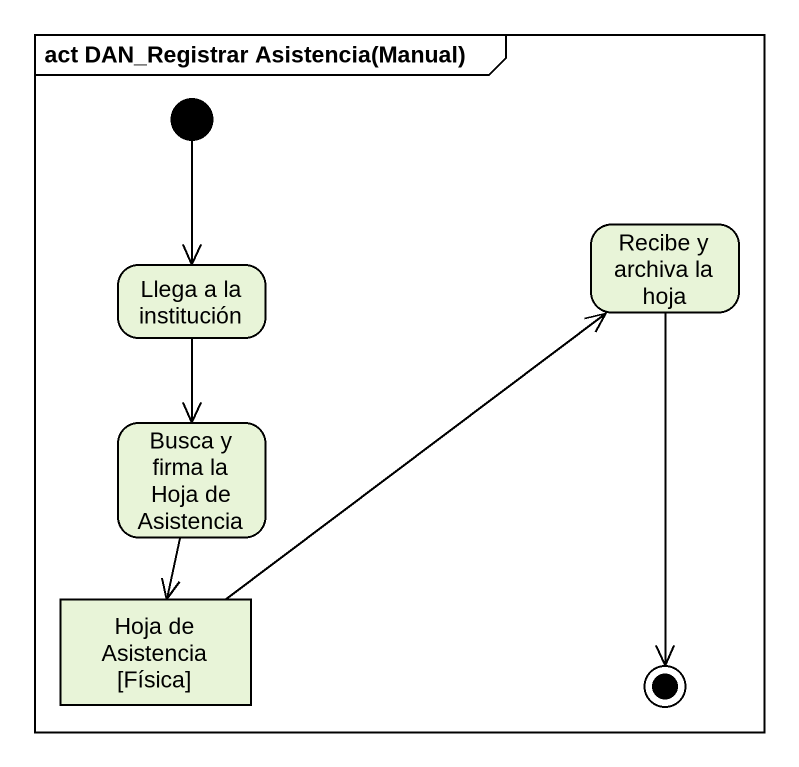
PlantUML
@startuml
mainframe act DAN_Registrar Asistencia(Manual)
hide empty description
state "Llega a la institución" as Llega_a_la_institución
state "Recibe y archiva la hoja" as Recibe_y_archiva_la_hoja
state "Busca y firma la Hoja de Asistencia" as Busca_y_firma_la_Hoja_de
state "Hoja de Asistencia [Física]" as Hoja_de_Asistencia_Física <<object>>
[*] --> Llega_a_la_institución
Llega_a_la_institución --> Busca_y_firma_la_Hoja_de
Busca_y_firma_la_Hoja_de --> Hoja_de_Asistencia_Física
Hoja_de_Asistencia_Física -up-> Recibe_y_archiva_la_hoja
Recibe_y_archiva_la_hoja --> [*]
@enduml
